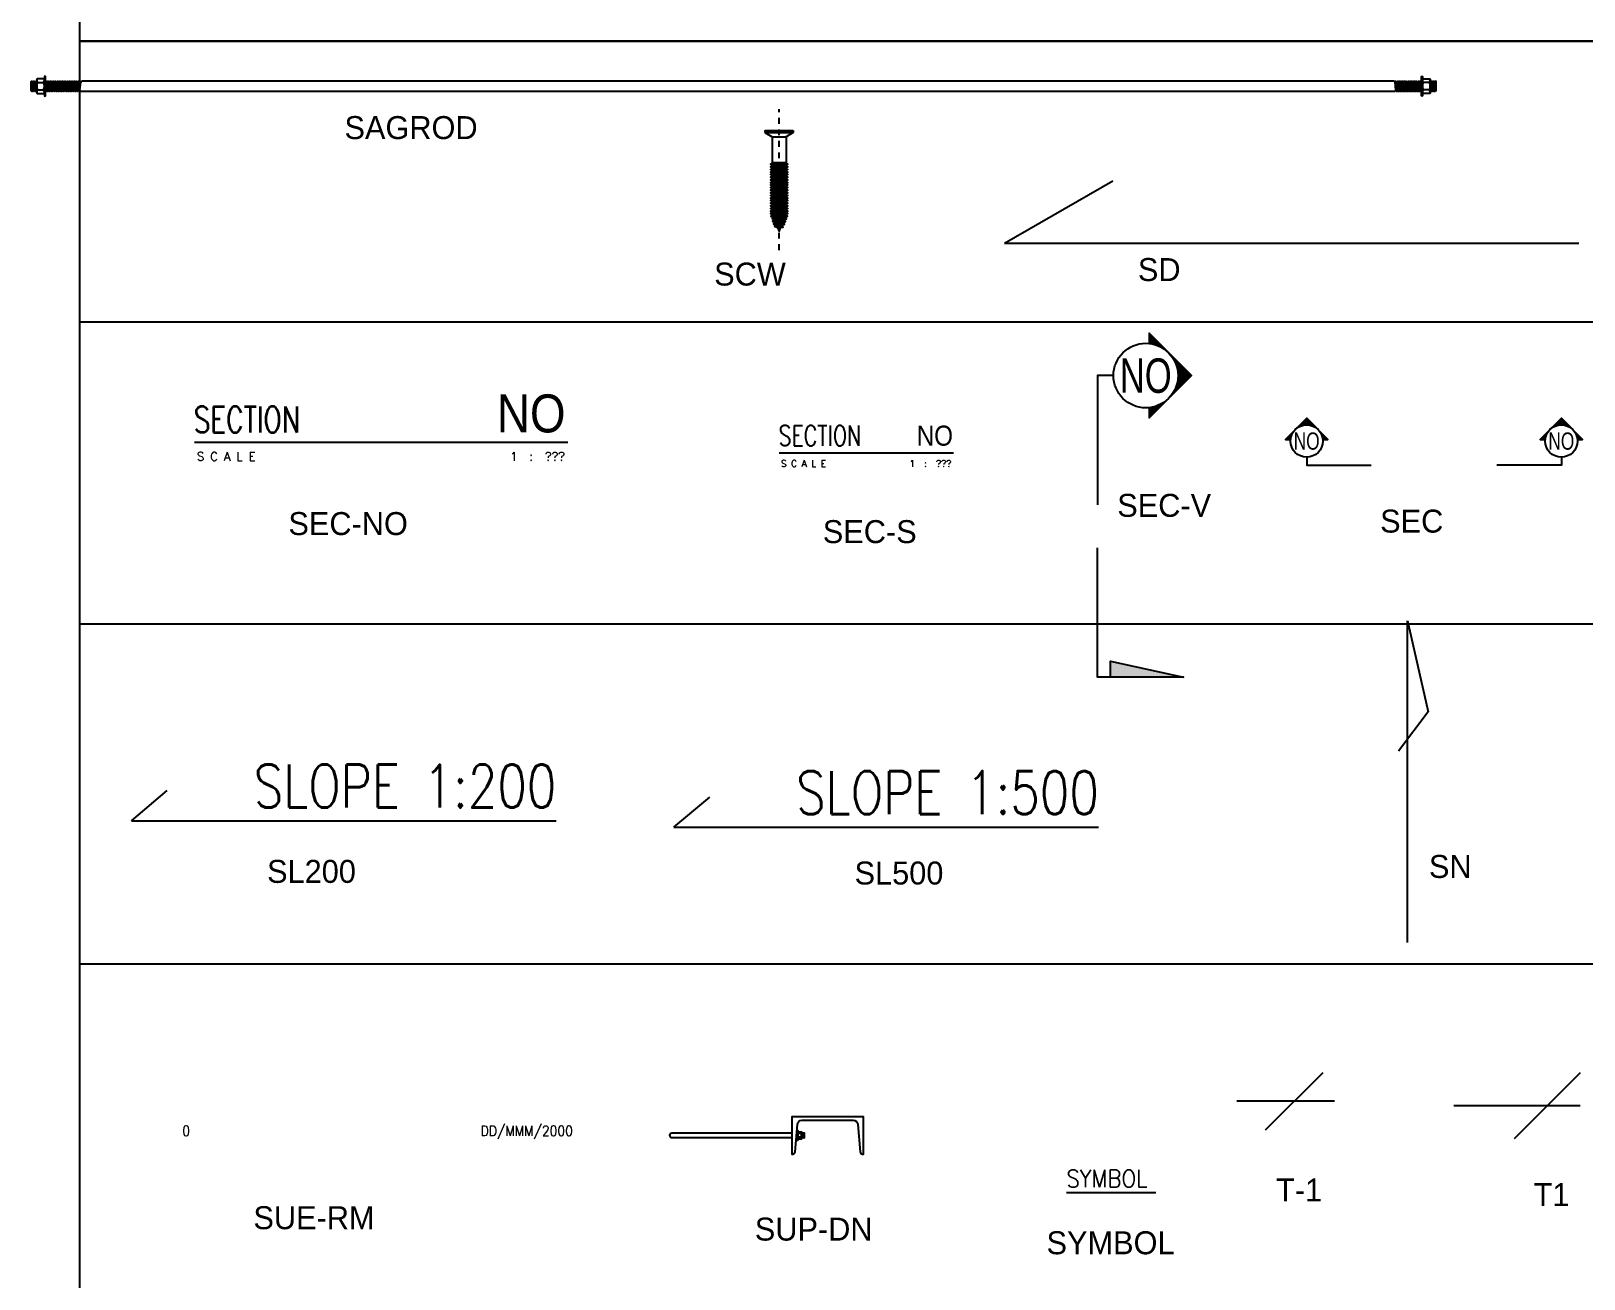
# Model space of a CAD drawing. Header units: inches. Extents: x -2548 to -2391, y 2200 to 2352.
# Drawn here: x -2548.12 to -2521.08, y 2220.84 to 2242.56 of the extents above; entities that cross this region are included whole.
import ezdxf
from ezdxf.enums import TextEntityAlignment as Align

# ---------------------------------------------------------------- set-up
doc = ezdxf.new("R2010")
doc.units = ezdxf.units.IN
doc.header["$MEASUREMENT"] = 0
doc.linetypes.add('GRID7', pattern=[0.295, 0.2, -0.04, 0.015, -0.04])
for name, color, linetype in [('4', 4, 'Continuous'), ('BOLT', 7, 'Continuous'), ('C-125X65X6X8', 7, 'Continuous'), ('D', 1, 'Continuous'), ('DIM', 8, 'Continuous'), ('GRID1', 254, 'GRID7'), ('SAGROD', 9, 'Continuous'), ('TXT', 2, 'Continuous'), ('VPORTS', 7, 'Continuous')]:
    doc.layers.add(name, color=color, linetype=linetype)
doc.styles.add('EUR', font='eur_____.pfb', dxfattribs={"width": 0.95})
doc.styles.add('Rs75', font='romans.shx', dxfattribs={"width": 0.75})

# ---------------------------------------------------------------- blocks, each defined once
blk = doc.blocks.new('SAGROD')
at = {"layer": 'SAGROD', "color": 8}
for p, q in [((-1210.4, 0), (-1210, 4.5)), ((-1210, -3.5), (-1209.3, 3.5)), ((-1209.3, -4.5), (-1208.5, 4.5)), ((-1208.5, -3.5), (-1207.8, 3.5)), ((-1207.8, -4.5), (-1207, 4.5)), ((-1207, -3.5), (-1206.3, 3.5)), ((-1206.3, -4.5), (-1205.5, 4.5)), ((-1204.6, 3.2), (-1199.5, 3.2)), ((-1197.7, -0.8), (-1197.3, 3.5)), ((-1197.3, -4.5), (-1196.5, 4.5)), ((-1196.5, -3.5), (-1195.8, 3.5)), ((-1195.8, -4.5), (-1195, 4.5)), ((-1195, -3.5), (-1194.3, 3.5)), ((-1194.3, -4.5), (-1193.5, 4.5)), ((-1193.5, -3.5), (-1192.8, 3.5)), ((-1192.8, -4.5), (-1192, 4.5)), ((-1192, -3.5), (-1191.3, 3.5)), ((-1191.3, -4.5), (-1190.5, 4.5)), ((-1190.5, -3.5), (-1189.8, 3.5)), ((-1189.8, -4.5), (-1189, 4.5)), ((-1189, -3.5), (-1188.3, 3.5)), ((-1188.3, -4.5), (-1187.5, 4.5)), ((-1187.5, -3.5), (-1186.8, 3.5)), ((-1186.8, -4.5), (-1186, 4.5)), ((-1186, -3.5), (-1185.3, 3.5)), ((-1185.3, -4.5), (-1184.5, 4.5)), ((-1184.5, -3.5), (-1183.8, 3.5)), ((-1183.8, -4.5), (-1183, 4.5)), ((-1183, -3.5), (-1182.3, 3.5)), ((-1182.3, -4.5), (-1181.5, 4.5)), ((-1181.5, -3.5), (-1180.8, 3.5)), ((-1180.8, -4.5), (-1180, 4.5)), ((-1180, -3.5), (-1179.3, 3.5)), ((-1179.3, -4.5), (-1178.5, 4.5)), ((-1178.5, -3.5), (-1177.8, 3.5)), ((-1177.8, -4.5), (-1177, 4.5)), ((-1177, -3.5), (-1176.3, 3.5)), ((-1176.3, -4.5), (-1175.5, 4.5)), ((-1175.5, -3.5), (-1174.8, 3.5)), ((-1174.8, -4.5), (-1174, 4.5)), ((-1174, -3.5), (-1173.2, 3.5)), ((-1173.2, -4.5), (-1172.5, 4.5)), ((-1172.5, -3.5), (-1171.7, 3.5)), ((-1171.7, -4.5), (-1171, 4.5)), ((-1171, -3.5), (-1170.2, 3.5)), ((-1170.2, -4.5), (-1169.5, 4.5)), ((-1169.5, -3.5), (-1168.7, 3.5)), ((-1168.7, -4.5), (-1168, 4.5)), ((-1168, -3.5), (-1167.2, 3.5)), ((-22.2, -3.5), (-23, 3.5)), ((-21.5, -4.5), (-22.2, 4.5)), ((-20.7, -3.5), (-21.5, 3.5)), ((-20, -4.5), (-20.7, 4.5)), ((-19.2, -3.5), (-20, 3.5)), ((-18.4, -4.5), (-19.2, 4.5)), ((-17.7, -3.5), (-18.4, 3.5)), ((-16.9, -4.5), (-17.7, 4.5)), ((-16.2, -3.5), (-16.9, 3.5)), ((-15.4, -4.5), (-16.2, 4.5)), ((-14.7, -3.5), (-15.4, 3.5)), ((-13.9, -4.5), (-14.7, 4.5)), ((-13.2, -3.5), (-13.9, 3.5)), ((-12.4, -4.5), (-13.2, 4.5)), ((-11.7, -3.5), (-12.4, 3.5)), ((-10.9, -4.5), (-11.7, 4.5)), ((-10.2, -3.5), (-10.9, 3.5)), ((-9.4, -4.5), (-10.2, 4.5)), ((-8.7, -3.5), (-9.4, 3.5)), ((-7.9, -4.5), (-8.7, 4.5)), ((-7.2, -3.5), (-7.9, 3.5)), ((-6.4, -4.5), (-7.2, 4.5)), ((-5.7, -3.5), (-6.4, 3.5)), ((-4.9, -4.5), (-5.7, 4.5)), ((-4.2, -3.5), (-4.9, 3.5)), ((-3.4, -4.5), (-4.2, 4.5)), ((-2.7, -3.5), (-3.4, 3.5)), ((-1.9, -4.5), (-2.7, 4.5)), ((-1.2, -3.5), (-1.9, 3.5)), ((-0.4, -4.5), (-1.2, 4.5)), ((0, -0.8), (-0.4, 3.5)), ((6.9, 3.2), (1.8, 3.2)), ((8.6, -4.5), (7.8, 4.5)), ((9.3, -3.5), (8.6, 3.5)), ((10.1, -4.5), (9.3, 4.5)), ((10.8, -3.5), (10.1, 3.5)), ((11.6, -4.5), (10.8, 4.5)), ((12.3, -3.5), (11.6, 3.5)), ((12.7, 0), (12.3, 4.5)), ((-1204.6, -3.2), (-1199.5, -3.2)), ((6.9, -3.2), (1.8, -3.2))]:
    blk.add_line(p, q, dxfattribs=at)
at = {"layer": 'SAGROD'}
for p, q in [((-23.7, 4.5), (-1166.4, 4.5)), ((-23, -4.5), (-1167.2, -4.5))]:
    blk.add_line(p, q, dxfattribs=at)
for points in [[(-1205.4, -3.6), (-1205.5, -3.5), (-1206.3, -4.5), (-1207, -3.5), (-1207.8, -4.5), (-1208.5, -3.5), (-1209.3, -4.5), (-1210, -3.5), (-1210.4, -4), (-1210.4, 4), (-1210, 4.5), (-1209.3, 3.5), (-1208.5, 4.5), (-1207.8, 3.5), (-1207, 4.5), (-1206.3, 3.5), (-1205.5, 4.5), (-1205.4, 4.4)], [(-1197.7, 4.1), (-1197.3, 3.5), (-1196.5, 4.5), (-1195.8, 3.5), (-1195, 4.5), (-1194.3, 3.5), (-1193.5, 4.5), (-1192.8, 3.5), (-1192, 4.5), (-1191.3, 3.5), (-1190.5, 4.5), (-1189.8, 3.5), (-1189, 4.5), (-1188.3, 3.5), (-1187.5, 4.5), (-1186.8, 3.5), (-1186, 4.5), (-1185.3, 3.5), (-1184.5, 4.5), (-1183.8, 3.5), (-1183, 4.5), (-1182.3, 3.5), (-1181.5, 4.5), (-1180.8, 3.5), (-1180, 4.5), (-1179.3, 3.5), (-1178.5, 4.5), (-1177.8, 3.5), (-1177, 4.5), (-1176.3, 3.5), (-1175.5, 4.5), (-1174.8, 3.5), (-1174, 4.5), (-1173.2, 3.5), (-1172.5, 4.5), (-1171.7, 3.5), (-1171, 4.5), (-1170.2, 3.5), (-1169.5, 4.5), (-1168.7, 3.5), (-1168, 4.5), (-1167.2, 3.5), (-1166.4, 4.5)], [(0, 4.1), (-0.4, 3.5), (-1.2, 4.5), (-1.9, 3.5), (-2.7, 4.5), (-3.4, 3.5), (-4.2, 4.5), (-4.9, 3.5), (-5.7, 4.5), (-6.4, 3.5), (-7.2, 4.5), (-7.9, 3.5), (-8.7, 4.5), (-9.4, 3.5), (-10.2, 4.5), (-10.9, 3.5), (-11.7, 4.5), (-12.4, 3.5), (-13.2, 4.5), (-13.9, 3.5), (-14.7, 4.5), (-15.4, 3.5), (-16.2, 4.5), (-16.9, 3.5), (-17.7, 4.5), (-18.4, 3.5), (-19.2, 4.5), (-20, 3.5), (-20.7, 4.5), (-21.5, 3.5), (-22.2, 4.5), (-23, 3.5), (-23.7, 4.5)], [(7.7, -3.6), (7.8, -3.5), (8.6, -4.5), (9.3, -3.5), (10.1, -4.5), (10.8, -3.5), (11.6, -4.5), (12.3, -3.5), (12.7, -4), (12.7, 4), (12.3, 4.5), (11.6, 3.5), (10.8, 4.5), (10.1, 3.5), (9.3, 4.5), (8.6, 3.5), (7.8, 4.5), (7.7, 4.4)], [(-1167.2, -4.5), (-1168, -3.5), (-1168.7, -4.5), (-1169.5, -3.5), (-1170.2, -4.5), (-1171, -3.5), (-1171.7, -4.5), (-1172.5, -3.5), (-1173.2, -4.5), (-1174, -3.5), (-1174.8, -4.5), (-1175.5, -3.5), (-1176.3, -4.5), (-1177, -3.5), (-1177.8, -4.5), (-1178.5, -3.5), (-1179.3, -4.5), (-1180, -3.5), (-1180.8, -4.5), (-1181.5, -3.5), (-1182.3, -4.5), (-1183, -3.5), (-1183.8, -4.5), (-1184.5, -3.5), (-1185.3, -4.5), (-1186, -3.5), (-1186.8, -4.5), (-1187.5, -3.5), (-1188.3, -4.5), (-1189, -3.5), (-1189.8, -4.5), (-1190.5, -3.5), (-1191.3, -4.5), (-1192, -3.5), (-1192.8, -4.5), (-1193.5, -3.5), (-1194.3, -4.5), (-1195, -3.5), (-1195.8, -4.5), (-1196.5, -3.5), (-1197.3, -4.5), (-1197.7, -3.9)], [(-23, -4.5), (-22.2, -3.5), (-21.5, -4.5), (-20.7, -3.5), (-20, -4.5), (-19.2, -3.5), (-18.4, -4.5), (-17.7, -3.5), (-16.9, -4.5), (-16.2, -3.5), (-15.4, -4.5), (-14.7, -3.5), (-13.9, -4.5), (-13.2, -3.5), (-12.4, -4.5), (-11.7, -3.5), (-10.9, -4.5), (-10.2, -3.5), (-9.4, -4.5), (-8.7, -3.5), (-7.9, -4.5), (-7.2, -3.5), (-6.4, -4.5), (-5.7, -3.5), (-4.9, -4.5), (-4.2, -3.5), (-3.4, -4.5), (-2.7, -3.5), (-1.9, -4.5), (-1.2, -3.5), (-0.4, -4.5), (0, -3.9)]]:
    blk.add_lwpolyline(points, dxfattribs=at)
for points in [[(-1205.4, 5.6), (-1205.4, -5.6, 0.244672), (-1205, -6.4), (-1199.1, -6.4, 0.244672), (-1198.7, -5.6), (-1198.7, 5.6, 0.236068), (-1199.1, 6.4), (-1205, 6.4, 0.236068), (-1205.4, 5.6)], [(7.7, 5.6), (7.7, -5.6, -0.244672), (7.3, -6.4), (1.4, -6.4, -0.244672), (1, -5.6), (1, 5.6, -0.236068), (1.4, 6.4), (7.3, 6.4, -0.236068), (7.7, 5.6)]]:
    blk.add_lwpolyline(points, format="xyb", dxfattribs=at)
at = {"layer": 'SAGROD', "color": 8}
for points in [[(-1205.4, -5.6, -0.058766), (-1204.6, -3.2, -0.24917), (-1204.6, 3.2, -0.069498), (-1205.4, 5.6)], [(-1198.7, -5.6, 0.058766), (-1199.5, -3.2, 0.24917), (-1199.5, 3.2, 0.069498), (-1198.7, 5.6)], [(1, -5.6, -0.058766), (1.8, -3.2, -0.24917), (1.8, 3.2, -0.069498), (1, 5.6)], [(7.7, -5.6, 0.058766), (6.9, -3.2, 0.24917), (6.9, 3.2, 0.069498), (7.7, 5.6)]]:
    blk.add_lwpolyline(points, format="xyb", dxfattribs=at)
at = {"layer": 'SAGROD'}
for points in [[(-1197.7, -8.2), (-1197.7, 8.2, 1), (-1198.7, 8.2), (-1198.7, -8.2, 1)], [(0, -8.2), (0, 8.2, -1), (1, 8.2), (1, -8.2, -1)]]:
    blk.add_lwpolyline(points, format="xyb", close=True, dxfattribs=at)
blk = doc.blocks.new('SCW')
for p, q in [((-24.6, 208.3), (-24.6, 204.6)), ((24.6, 208.3), (24.6, 204.6)), ((-12.1, 151.7), (12.1, 151.7))]:
    blk.add_line(p, q)
at = {"layer": 'BOLT'}
for p, q in [((-24.6, 208.3), (24.6, 208.3)), ((-24.6, 204.6), (24.6, 204.6)), ((-24.6, 204.6), (-12.1, 197.4)), ((-12.1, 197.4), (12.1, 197.4)), ((-12.1, 197.4), (-12.1, 151.7)), ((24.6, 204.6), (12.1, 197.4)), ((12.1, 197.4), (12.1, 151.7)), ((12.1, 151.7), (-12.1, 151.7))]:
    blk.add_line(p, q, dxfattribs=at)
at = {"layer": 'BOLT', "color": 8}
for p, q in [((12.1, 151.7), (-15.1, 149.5)), ((12.1, 147.1), (-15.1, 145)), ((12.1, 142.6), (-15.1, 140.5)), ((12.1, 138.1), (-15.1, 135.9)), ((15.1, 149.5), (-12.1, 147.1)), ((15.1, 145), (-12.1, 142.6)), ((15.1, 140.5), (-12.1, 138)), ((15.1, 135.9), (-12, 133.5)), ((12.1, 133.5), (-15.1, 131.4)), ((12.1, 129), (-15.1, 126.9)), ((12.1, 124.5), (-15.1, 122.4)), ((12.1, 120), (-15.1, 117.8)), ((12.1, 115.4), (-15.1, 113.3)), ((12.1, 110.9), (-15.1, 108.8)), ((15.1, 131.4), (-12, 129)), ((15.1, 126.9), (-12, 124.4)), ((15.1, 122.4), (-12, 119.9)), ((15.1, 117.8), (-12, 115.4)), ((15.1, 113.3), (-12, 110.9)), ((15.1, 108.8), (-12, 106.3)), ((12.1, 106.4), (-15.1, 104.2)), ((12.1, 101.8), (-15.1, 99.7)), ((12.1, 97.3), (-15.1, 95.2)), ((12.1, 92.8), (-15.1, 90.6)), ((12.1, 88.2), (-15.1, 86.1)), ((12.1, 83.7), (-15.1, 81.6)), ((15.1, 104.2), (-12, 101.8)), ((15.1, 99.7), (-12, 97.3)), ((15.1, 95.2), (-12, 92.7)), ((15.1, 90.6), (-12, 88.2)), ((15.1, 86.1), (-12, 83.7)), ((15.1, 81.6), (-12, 79.1)), ((12.1, 79.2), (-15.1, 77)), ((12.1, 74.7), (-15.1, 72.5)), ((12.1, 70.1), (-15.1, 68)), ((12.1, 65.6), (-15.1, 63.5)), ((12.1, 61.1), (-14.6, 58.9)), ((10.1, 56.4), (-12.3, 54.5)), ((15.1, 77), (-12, 74.6)), ((15.1, 72.5), (-12, 70.1)), ((15.1, 68), (-12, 65.5)), ((15.1, 63.5), (-12, 61)), ((14.5, 58.9), (-10.2, 56.7)), ((12.9, 54.2), (-8.4, 52.3)), ((8.1, 51.7), (-11.4, 50.2)), ((6.2, 47), (-9.5, 45.8)), ((4.3, 42.3), (-7.6, 41.4)), ((11, 49.5), (-6.5, 47.9)), ((9.1, 44.8), (-4.7, 43.6)), ((3.1, 39.7), (-2.9, 39.2))]:
    blk.add_line(p, q, dxfattribs=at)
at = {"layer": 'BOLT'}
blk.add_lwpolyline([(-12.1, 151.7), (-15.1, 149.5), (-12.1, 147.1), (-15.1, 145), (-12.1, 142.6), (-15.1, 140.5), (-12.1, 138.1), (-15.1, 135.9), (-12, 133.5), (-15.1, 131.4), (-12, 129), (-15.1, 126.9), (-12, 124.4), (-15.1, 122.4), (-12, 119.9), (-15.1, 117.8), (-12, 115.4), (-15.1, 113.3), (-12, 110.9), (-15.1, 108.8), (-12, 106.3), (-15.1, 104.2), (-12, 101.8), (-15.1, 99.7), (-12, 97.3), (-15.1, 95.2), (-12, 92.7), (-15.1, 90.6), (-12, 88.2), (-15.1, 86.1), (-12, 83.7), (-15.1, 81.6), (-12, 79.1), (-15.1, 77), (-12, 74.6), (-15.1, 72.5), (-12, 70.1), (-15.1, 68), (-12, 65.5), (-15.1, 63.5), (-12, 61), (-14.6, 58.9), (-10.2, 56.7), (-12.3, 54.6), (-8.4, 52.3), (-11.4, 50.2), (-6.5, 47.9), (-9.6, 45.8), (-4.7, 43.6), (-7.8, 41.5), (-2.9, 39.2), (0, 32.3), (3.1, 39.7), (7.3, 40.1), (4.2, 42.3), (9.2, 44.8), (6.1, 47), (11.1, 49.6), (8.1, 51.7), (13, 54.3), (10.1, 56.4), (14.5, 58.9), (12.1, 61.1), (15.1, 63.5), (12.1, 65.6), (15.1, 68), (12.1, 70.1), (15.1, 72.5), (12.1, 74.7), (15.1, 77), (12.1, 79.2), (15.1, 81.6), (12.1, 83.7), (15.1, 86.1), (12.1, 88.2), (15.1, 90.6), (12.1, 92.8), (15.1, 95.2), (12.1, 97.3), (15.1, 99.7), (12.1, 101.8), (15.1, 104.2), (12.1, 106.4), (15.1, 108.8), (12.1, 110.9), (15.1, 113.3), (12.1, 115.4), (15.1, 117.8), (12.1, 120), (15.1, 122.4), (12.1, 124.5), (15.1, 126.9), (12.1, 129), (15.1, 131.4), (12.1, 133.5), (15.1, 135.9), (12.1, 138.1), (15.1, 140.5), (12.1, 142.6), (15.1, 145), (12.1, 147.1), (15.1, 149.5), (12.1, 151.7)], dxfattribs=at)
at = {"layer": 'GRID1'}
blk.add_line((0, 0), (0, 245.4), dxfattribs=at)
blk = doc.blocks.new('SD')
at = {"layer": 'DIM', "color": 4}
blk.add_line((0, 0), (0.1888, 0.109), dxfattribs=at)
at = {"layer": 'DIM'}
blk.add_line((0, 0), (1, 0), dxfattribs=at)
blk = doc.blocks.new('SEC-NO')
at = {"color": 8}
blk.add_line((-32.5, 0), (32.5, 0), dxfattribs=at)
at = {"color": 2, "style": 'Rs75'}
blk.add_text('S C A L E', height=1.5, dxfattribs=at).set_placement((-32.08, -3.68), align=Align.BOTTOM_LEFT)
at = {"color": 6, "style": 'EUR', "width": 0.9}
blk.add_attdef('NO', text='', height=6.62, dxfattribs=at).set_placement((32.11, 1.7), align=Align.RIGHT)
at = {"color": 60, "style": 'Rs75', "width": 0.75}
blk.add_attdef('SECTION', (-32.63, 1.7), '', height=4.5, dxfattribs=at)
at = {"color": 2, "style": 'Rs75'}
blk.add_attdef('1:???', text='', height=1.5, dxfattribs=at).set_placement((31.99, -3.68), align=Align.BOTTOM_RIGHT)
blk = doc.blocks.new('SEC-S')
at = {"color": 8}
blk.add_line((-15.19, 0), (15.19, 0), dxfattribs=at)
at = {"color": 2, "style": 'Rs75'}
blk.add_text('S C A L E', height=1.15, dxfattribs=at).set_placement((-14.87, -2.76), align=Align.BOTTOM_LEFT)
at = {"color": 60, "style": 'Rs75', "width": 0.75}
blk.add_attdef('SECTION', (-15.29, 1.27), '', height=3.5, dxfattribs=at)
at = {"color": 6, "style": 'EUR', "width": 0.9}
blk.add_attdef('NO', text='', height=3.5, dxfattribs=at).set_placement((15.09, 1.27), align=Align.RIGHT)
at = {"color": 2, "style": 'Rs75'}
blk.add_attdef('1:???', text='', height=1.15, dxfattribs=at).set_placement((14.8, -2.76), align=Align.BOTTOM_RIGHT)
blk = doc.blocks.new('E1')
at = {"color": 5}
blk.add_lwpolyline([(15, 1.5), (13.15, 1.5), (15, 10), (15, 0), (0, 0)], dxfattribs=at)
blk.add_solid([(15, 10), (13.15, 1.5), (15, 1.5)])
blk = doc.blocks.new('E')
at = {"color": 0}
for p, q in [((4.46, 2.28), (3.1, 3.64)), ((4.26, 2.41), (3.1, 3.57)), ((4.11, 2.49), (3.1, 3.5)), ((3.98, 2.56), (3.1, 3.44)), ((3.87, 2.61), (3.1, 3.37)), ((3.76, 2.65), (3.1, 3.31)), ((3.66, 2.68), (3.1, 3.24)), ((3.56, 2.71), (3.1, 3.17)), ((3.47, 2.73), (3.1, 3.11)), ((3.39, 2.75), (3.1, 3.04)), ((3.31, 2.77), (3.1, 2.97)), ((3.23, 2.78), (3.1, 2.91)), ((3.15, 2.79), (3.1, 2.84)), ((6.72, 0), (5.14, 1.58)), ((6.65, 0), (5.25, 1.41)), ((6.59, 0), (5.33, 1.26)), ((6.52, 0), (5.38, 1.14)), ((6.46, 0), (5.43, 1.02)), ((6.39, 0), (5.47, 0.92)), ((6.32, 0), (5.5, 0.82)), ((6.26, 0), (5.53, 0.73)), ((6.19, 0), (5.55, 0.64)), ((6.12, 0), (5.57, 0.55)), ((6.06, 0), (5.58, 0.47)), ((5.99, 0), (5.6, 0.39)), ((5.93, 0), (5.61, 0.32)), ((5.86, 0), (5.61, 0.24)), ((5.79, 0), (5.62, 0.17)), ((5.73, 0), (5.62, 0.1)), ((5.66, 0), (5.62, 0.04)), ((6.72, 0), (5.14, -1.58)), ((6.65, 0), (5.25, -1.41)), ((6.59, 0), (5.33, -1.26)), ((6.52, 0), (5.38, -1.14)), ((6.46, 0), (5.43, -1.02)), ((6.39, 0), (5.47, -0.92)), ((6.32, 0), (5.5, -0.82)), ((6.26, 0), (5.53, -0.73)), ((6.19, 0), (5.55, -0.64)), ((6.12, 0), (5.57, -0.55)), ((6.06, 0), (5.58, -0.47)), ((5.99, 0), (5.6, -0.39)), ((5.93, 0), (5.61, -0.32)), ((5.86, 0), (5.61, -0.24)), ((5.79, 0), (5.62, -0.17)), ((5.73, 0), (5.62, -0.1)), ((5.66, 0), (5.62, -0.04)), ((4.46, -2.28), (3.1, -3.64)), ((4.26, -2.41), (3.1, -3.57)), ((4.11, -2.49), (3.1, -3.5)), ((3.98, -2.56), (3.1, -3.44)), ((3.87, -2.61), (3.1, -3.37)), ((3.76, -2.65), (3.1, -3.31)), ((3.66, -2.68), (3.1, -3.24)), ((3.56, -2.71), (3.1, -3.17)), ((3.47, -2.73), (3.1, -3.11)), ((3.39, -2.75), (3.1, -3.04)), ((3.31, -2.77), (3.1, -2.97)), ((3.23, -2.78), (3.1, -2.91)), ((3.15, -2.79), (3.1, -2.84))]:
    blk.add_line(p, q, dxfattribs=at)
at = {"color": 2}
blk.add_lwpolyline([(3.1, -2.8), (3.1, -3.69), (6.79, 0), (3.1, 3.69), (3.1, 2.8)], dxfattribs=at)
at = {"color": 9}
blk.add_circle((2.81, 0), 2.81, dxfattribs=at)
at = {"color": 6, "style": 'EUR', "width": 0.75}
blk.add_attdef('NO', text='', height=4.5, dxfattribs=at).set_placement((2.81, 0), align=Align.MIDDLE)
blk = doc.blocks.new('SEC-V')
at = {"color": 5}
blk.add_lwpolyline([(1.39, 0), (0, 0), (0, -11.25)], dxfattribs=at)
ref = blk.add_blockref('E', (1.39, 0))
ref.add_attrib('NO', 'NO', dxfattribs={"color": 6, "height": 3, "style": 'EUR', "width": 0.75}).set_placement((4.2, 0), align=Align.MIDDLE)
at = {"xscale": 0.75, "yscale": 0.75, "zscale": 0.75, "rotation": 270}
blk.add_blockref('E1', (0, -15), dxfattribs=at)
blk = doc.blocks.new('SEC')
at = {"color": 5}
for points in [[(-22.17, -1.7), (-22.17, -3.09), (-10.92, -3.09)], [(22.17, -1.7), (22.17, -3.09), (10.92, -3.09)]]:
    blk.add_lwpolyline(points, dxfattribs=at)
ref = blk.add_blockref('E', (-22.17, -1.7), dxfattribs=dict(rotation=90))
ref.add_attrib('NO', 'NO', dxfattribs={"color": 6, "height": 3, "style": 'EUR', "width": 0.75}).set_placement((-22.17, 1.11), align=Align.MIDDLE)
ref = blk.add_blockref('E', (22.17, -1.7), dxfattribs=dict(rotation=90))
ref.add_attrib('NO', 'NO', dxfattribs={"color": 6, "height": 3, "style": 'EUR', "width": 0.75}).set_placement((22.17, 1.11), align=Align.MIDDLE)
blk = doc.blocks.new('SL200')
at = {"color": 5}
blk.add_line((0, 0), (1.252, 1.051), dxfattribs=at)
at = {"color": 8}
blk.add_line((0, 0), (14.79, 0), dxfattribs=at)
at = {"color": 2, "style": 'Rs75', "width": 0.8}
blk.add_text('SLOPE 1:200', height=1.5, dxfattribs=at).set_placement((14.8, 1.209), align=Align.MIDDLE_RIGHT)
blk = doc.blocks.new('SL500')
at = {"color": 5}
blk.add_line((-7.395, 0), (-6.143, 1.051), dxfattribs=at)
at = {"color": 8}
blk.add_line((-7.395, 0), (7.395, 0), dxfattribs=at)
at = {"color": 2, "style": 'Rs75', "width": 0.8}
blk.add_text('SLOPE 1:500', height=1.5, dxfattribs=at).set_placement((7.405, 1.209), align=Align.MIDDLE_RIGHT)
blk = doc.blocks.new('SLOPE')
at = {"layer": 'D'}
for p, q in [((-4, 1640), (174, 847)), ((-4, -1160), (-4, 1640)), ((174, 847), (-85, 507))]:
    blk.add_line(p, q, dxfattribs=at)
blk = doc.blocks.new('SUE-RM')
at = {"color": 2, "style": 'Rs75', "width": 0.9}
for tag, p in [('0', (5.78, 2.09)), ('REV', (15.48, 2.09))]:
    blk.add_attdef(tag, text='', height=1.75, dxfattribs=at).set_placement(p, align=Align.MIDDLE_CENTER)
for tag, p in [('REV', (20.45, 2.09)), ('DATE', (57.05, 2.09))]:
    blk.add_attdef(tag, text='', height=1.75, dxfattribs=at).set_placement(p, align=Align.MIDDLE_LEFT)
blk = doc.blocks.new('SUP-DN')
at = {"layer": 'BOLT'}
for p, q in [((-116, -4.5), (-116.5, 2.2)), ((-115.5, -0.8), (-116, 3.5)), ((-108.6, 3.2), (-113.7, 3.2)), ((-106.9, -4.5), (-107.7, 4.5)), ((-106.2, -3.5), (-106.9, 3.5)), ((-105.4, -4.5), (-106.2, 4.5)), ((-104.7, -3.5), (-105.4, 3.5)), ((-103.9, -4.5), (-104.7, 4.5)), ((-103.2, -3.5), (-103.9, 3.5)), ((-102.8, 0), (-103.2, 4.5)), ((-116.8, -3.5), (-116.9, -2)), ((-108.6, -3.2), (-113.7, -3.2))]:
    blk.add_line(p, q, dxfattribs=at)
at = {"layer": 'BOLT', "color": 9}
for points in [[(-115.5, 4.1), (-116, 3.5), (-116.4, 4)], [(-107.8, -3.6), (-107.7, -3.5), (-106.9, -4.5), (-106.2, -3.5), (-105.4, -4.5), (-104.7, -3.5), (-103.9, -4.5), (-103.2, -3.5), (-102.8, -4), (-102.8, 4), (-103.2, 4.5), (-103.9, 3.5), (-104.7, 4.5), (-105.4, 3.5), (-106.2, 4.5), (-106.9, 3.5), (-107.7, 4.5), (-107.8, 4.4)], [(-117.1, -4), (-116.8, -3.5), (-116, -4.5), (-115.5, -3.9)]]:
    blk.add_lwpolyline(points, dxfattribs=at)
blk.add_lwpolyline([(-115.5, -8.2), (-115.5, 8.2, -1), (-114.5, 8.2), (-114.5, -8.2, -1)], format="xyb", close=True, dxfattribs=at)
blk.add_lwpolyline([(-107.8, 5.6), (-107.8, -5.6, -0.244672), (-108.2, -6.4), (-114.1, -6.4, -0.244672), (-114.5, -5.6), (-114.5, 5.6, -0.236068), (-114.1, 6.4), (-108.2, 6.4, -0.236068), (-107.8, 5.6)], format="xyb", dxfattribs=at)
at = {"layer": 'BOLT'}
for points in [[(-114.5, -5.6, -0.058766), (-113.7, -3.2, -0.24917), (-113.7, 3.2, -0.069498), (-114.5, 5.6)], [(-107.8, -5.6, 0.058766), (-108.6, -3.2, 0.24917), (-108.6, 3.2, 0.069498), (-107.8, 5.6)]]:
    blk.add_lwpolyline(points, format="xyb", dxfattribs=at)
at = {"layer": 'C-125X65X6X8'}
blk.add_lwpolyline([(-123.2, -32.5, 0.388879), (-119.3, -28.8), (-115.1, 19.2, -0.388879), (-107.1, 26.5), (-17.9, 26.5, -0.388879), (-9.9, 19.2), (-5.7, -28.8, 0.388879), (-1.8, -32.5), (0, -32.5), (0, 32.5), (-125, 32.5), (-125, -32.5)], format="xyb", close=True, dxfattribs=at)
blk.add_lwpolyline([(-125, 3.7), (-333.8, 3.7, 1), (-333.8, -3.8), (-125, -3.8)], format="xyb", dxfattribs=at)
blk = doc.blocks.new('SYMBOL')
at = {"layer": 'TXT', "color": 9}
blk.add_line((0, 0), (15.55, 0), dxfattribs=at)
at = {"layer": 'TXT', "color": 3, "style": 'Rs75', "width": 0.9}
blk.add_text('SYMBOL', height=3, dxfattribs=at).set_placement((0, 0), align=Align.BOTTOM_LEFT)
blk = doc.blocks.new('T-1')
at = {"color": 4, "linetype": 'ByBlock'}
blk.add_line((-0.5, -0.5), (0.5, 0.5), dxfattribs=at)
at = {"color": 1, "linetype": 'ByBlock'}
blk.add_line((0.7, 0), (-1, 0), dxfattribs=at)
blk = doc.blocks.new('T1')
at = {"layer": 'DIM', "color": 4}
blk.add_line((0.575, 0.575), (-0.575, -0.575), dxfattribs=at)
at = {"layer": 'DIM'}
blk.add_line((0.575, 0), (-1.625, 0), dxfattribs=at)

msp = doc.modelspace()

# ---------------------------------------------------------------- linework, layer by layer
for p, q in [((-2547.27235, 2237.49914), (-2476.47077, 2237.49914)), ((-2547.27235, 2232.24106), (-2476.47077, 2232.24106)), ((-2547.27235, 2226.32168), (-2476.47077, 2226.32168))]:
    msp.add_line(p, q)
for points in [[(-2547.27235, 2298.72904), (-2476.47077, 2298.72904), (-2476.47077, 2242.38525), (-2547.27235, 2242.38525)], [(-2547.27235, 2242.38525), (-2476.47077, 2242.38525), (-2476.47077, 2200.9483), (-2547.27235, 2200.9483)]]:
    msp.add_lwpolyline(points, close=True)

# ---------------------------------------------------------------- block references
at = {"layer": 'VPORTS'}
for name, p, xscale, yscale, zscale in [('SAGROD', (-2523.91319, 2241.60294), 0.02, 0.02, 0.02), ('SCW', (-2535.09768, 2238.74941), 0.01, 0.01, 0.01), ('SD', (-2531.17326, 2238.86714), 10, 10, 10), ('SEC-V', (-2529.55364, 2236.56394), 0.2, 0.2, 0.2), ('SEC', (-2523.69484, 2235.31317), 0.1, 0.1, 0.1), ('SLOPE', (-2524.14572, 2229.01286), 0.002, 0.002, 0.002), ('SL200', (-2546.37463, 2228.8129), 0.5, 0.5, 0.5), ('SL500', (-2533.23154, 2228.69864), 0.5, 0.5, 0.5), ('SUP-DN', (-2533.62718, 2223.33505), 0.01, 0.01, 0.01), ('SYMBOL', (-2530.09557, 2222.34329), 0.1, 0.1, 0.1)]:
    msp.add_blockref(name, p, dxfattribs=dict(at, xscale=xscale, yscale=yscale, zscale=zscale))
at = {"layer": 'VPORTS', "xscale": 0.1, "yscale": 0.1, "zscale": 0.1}
for name, p, values in [('SEC-NO', (-2542.02612, 2235.40449), {'SECTION': 'SECTION', 'NO': 'NO', '1:???': '1  :  ???'}), ('SEC-S', (-2533.57847, 2235.21639), {'SECTION': 'SECTION', 'NO': 'NO', '1:???': '1  :  ???'}), ('SUE-RM', (-2545.99888, 2223.20578), {'0': '0', 'DATE': 'DD/MMM/2000'})]:
    msp.add_blockref(name, p, dxfattribs=at).add_auto_attribs(values)
at = {"layer": 'VPORTS'}
for name, p in [('T-1', (-2526.12763, 2223.93009)), ('T1', (-2521.72305, 2223.85076))]:
    msp.add_blockref(name, p, dxfattribs=at)

# ---------------------------------------------------------------- texts
at = {"layer": '4'}
for s, p in [('SAGROD', (-2542.66431, 2240.68163)), ('SCW', (-2536.22832, 2238.13142)), ('SD', (-2528.85046, 2238.20991)), ('SEC-V', (-2529.21004, 2234.10461)), ('SEC-NO', (-2543.64078, 2233.78718)), ('SEC-S', (-2534.33642, 2233.64701)), ('SEC', (-2524.63291, 2233.83006)), ('SL200', (-2544.01219, 2227.73151)), ('SL500', (-2533.78346, 2227.70296)), ('SN', (-2523.78325, 2227.81722)), ('T-1', (-2526.4451, 2222.18457)), ('T1', (-2521.96118, 2222.10524)), ('SUE-RM', (-2544.25027, 2221.70165)), ('SUP-DN', (-2535.52051, 2221.50327)), ('SYMBOL', (-2530.44134, 2221.26527))]:
    msp.add_text(s, height=0.4, dxfattribs=at).set_placement(p)

doc.saveas('drawing.dxf')
